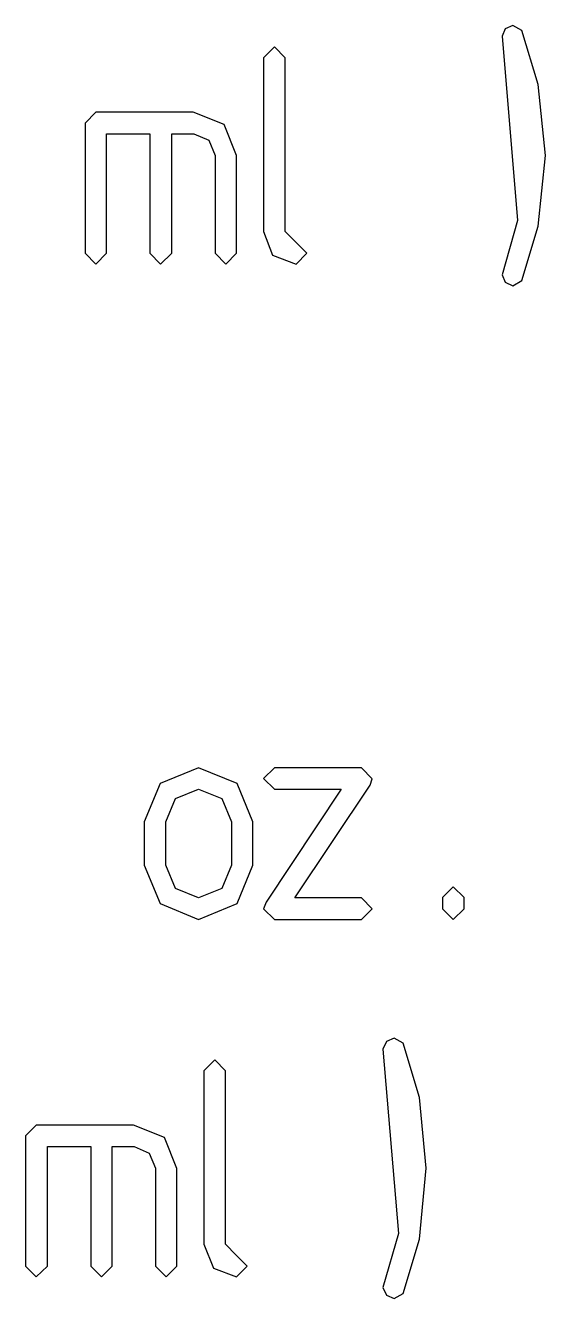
# Model space of a CAD drawing. Header units: metres. Extents: x 0 to 16.5, y 0 to 11.5.
# Drawn here: x 12.8523 to 12.9735, y 7.6894 to 7.9862 of the extents above; entities that cross this region are included whole.
import ezdxf

# ---------------------------------------------------------------- set-up
doc = ezdxf.new("R2010")
doc.units = ezdxf.units.M

msp = doc.modelspace()

# ---------------------------------------------------------------- linework, layer by layer
for points in [[(12.967, 7.94069), (12.9634, 7.92806), (12.9641, 7.92632), (12.9659, 7.92551), (12.968, 7.92671), (12.9718, 7.93935), (12.9735, 7.95589), (12.9718, 7.97239), (12.968, 7.98503), (12.9659, 7.98617), (12.9641, 7.9854), (12.9634, 7.98367), (12.967, 7.94069)], [(12.9078, 7.93815), (12.9099, 7.93261), (12.9154, 7.93056), (12.9179, 7.93306), (12.9153, 7.93565), (12.9128, 7.93815), (12.9128, 7.97862), (12.9103, 7.98118), (12.9078, 7.97862), (12.9078, 7.93815)], [(12.8662, 7.96343), (12.8662, 7.93306), (12.8687, 7.93056), (12.8712, 7.93306), (12.8712, 7.96094), (12.8813, 7.96094), (12.8813, 7.93306), (12.8838, 7.93056), (12.8864, 7.93306), (12.8864, 7.96094), (12.8915, 7.96094), (12.895, 7.95942), (12.8965, 7.95589), (12.8965, 7.93306), (12.899, 7.93056), (12.9015, 7.93306), (12.9015, 7.95583), (12.8986, 7.96306), (12.8914, 7.96593), (12.8687, 7.96593), (12.8662, 7.96343)], [(12.8837, 7.78147), (12.8926, 7.77778), (12.9016, 7.78147), (12.9053, 7.79042), (12.9053, 7.80051), (12.9016, 7.80946), (12.8926, 7.81315), (12.8837, 7.80946), (12.88, 7.80051), (12.88, 7.79042), (12.8837, 7.78147)], [(12.9084, 7.78179), (12.9078, 7.78022), (12.9103, 7.77778), (12.9306, 7.77778), (12.9331, 7.78028), (12.9306, 7.78282), (12.9151, 7.78282), (12.9326, 7.80908), (12.9331, 7.81054), (12.9306, 7.81315), (12.9103, 7.81315), (12.9078, 7.81065), (12.9103, 7.80817), (12.9259, 7.80817), (12.9084, 7.78179)], [(12.8981, 7.785), (12.8926, 7.78282), (12.8873, 7.785), (12.885, 7.79042), (12.885, 7.80051), (12.8873, 7.80593), (12.8926, 7.80817), (12.8981, 7.80593), (12.9003, 7.80051), (12.9003, 7.79042), (12.8981, 7.785)], [(12.9495, 7.78028), (12.952, 7.77778), (12.9545, 7.78028), (12.9545, 7.78288), (12.952, 7.78537), (12.9495, 7.78288), (12.9495, 7.78028)], [(12.9392, 7.70458), (12.9356, 7.69194), (12.9364, 7.69021), (12.9382, 7.6894), (12.9403, 7.6906), (12.9441, 7.70324), (12.9457, 7.71978), (12.9441, 7.73628), (12.9403, 7.74892), (12.9382, 7.75006), (12.9364, 7.74929), (12.9356, 7.74756), (12.9392, 7.70458)], [(12.8939, 7.70204), (12.8961, 7.6965), (12.9015, 7.69444), (12.904, 7.69694), (12.9014, 7.69954), (12.8989, 7.70204), (12.8989, 7.74251), (12.8964, 7.74507), (12.8939, 7.74251), (12.8939, 7.70204)], [(12.8523, 7.72732), (12.8523, 7.69694), (12.8548, 7.69444), (12.8574, 7.69694), (12.8574, 7.72483), (12.8675, 7.72483), (12.8675, 7.69694), (12.87, 7.69444), (12.8725, 7.69694), (12.8725, 7.72483), (12.8776, 7.72483), (12.8811, 7.72331), (12.8826, 7.71978), (12.8826, 7.69694), (12.8851, 7.69444), (12.8876, 7.69694), (12.8876, 7.71972), (12.8847, 7.72694), (12.8775, 7.72982), (12.8548, 7.72982), (12.8523, 7.72732)]]:
    msp.add_lwpolyline(points, close=True)

doc.saveas('drawing.dxf')
